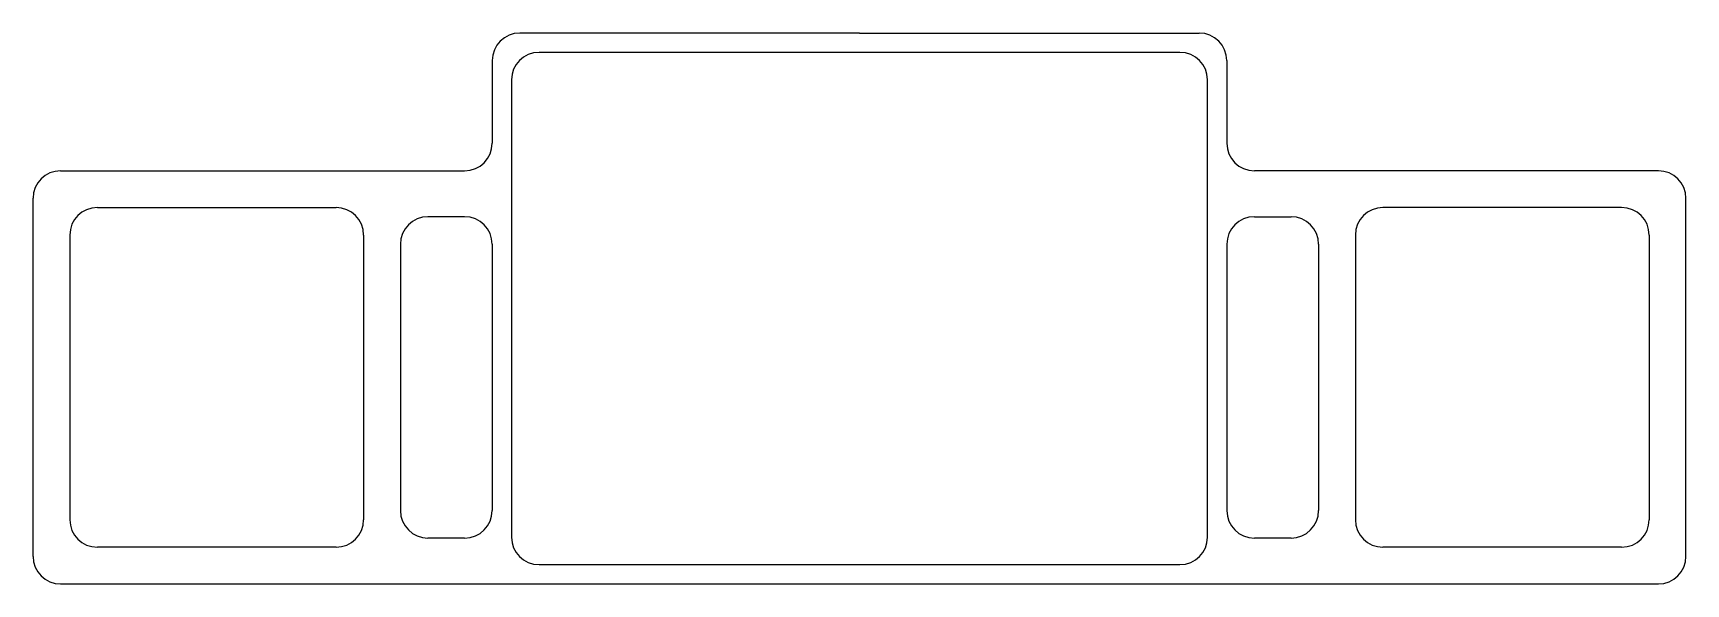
# Model space of a CAD drawing. Header units: metres. Extents: x 0 to 180, y 0 to 60.
import ezdxf

# ---------------------------------------------------------------- set-up
doc = ezdxf.new("R2010")
doc.units = ezdxf.units.M

msp = doc.modelspace()

# ---------------------------------------------------------------- linework, layer by layer
for p, q in [((90, 60), (53, 60)), ((90, 60), (127, 60)), ((124.9, 57.9), (55.1, 57.9)), ((50, 57), (50, 48)), ((130, 57), (130, 48)), ((52.1, 54.9), (52.1, 5.1)), ((127.9, 5.1), (127.9, 54.9)), ((3, 45), (47, 45)), ((177, 45), (133, 45)), ((0, 3), (0, 42)), ((180, 3), (180, 42)), ((7, 41), (33, 41)), ((47, 40), (43, 40)), ((133, 40), (137, 40)), ((173, 41), (147, 41)), ((4, 38), (4, 7)), ((36, 38), (36, 7)), ((144, 38), (144, 7)), ((176, 38), (176, 7)), ((40, 37), (40, 8)), ((50, 37), (50, 8)), ((130, 37), (130, 8)), ((140, 37), (140, 8)), ((33, 4), (7, 4)), ((7, 4), (7, 4)), ((47, 5), (43, 5)), ((137, 5), (133, 5)), ((173, 4), (147, 4)), ((55.1, 2.1), (124.9, 2.1)), ((3, 0), (177, 0))]:
    msp.add_line(p, q)
for centre, start, end in [((53, 57), 90, 180), ((127, 57), 0, 90), ((55.1, 54.9), 90, 180), ((124.9, 54.9), 0, 90), ((47, 48), 270, 0), ((133, 48), 180, 270), ((3, 42), 90, 180), ((177, 42), 0, 90), ((7, 38), 90, 180), ((33, 38), 0, 90), ((43, 37), 90, 180), ((47, 37), 0, 90), ((133, 37), 90, 180), ((137, 37), 0, 90), ((147, 38), 90, 180), ((173, 38), 0, 90), ((43, 8), 180, 270), ((47, 8), 270, 0), ((133, 8), 180, 270), ((137, 8), 270, 0), ((7, 7), 180, 270), ((33, 7), 270, 0), ((147, 7), 180, 270), ((173, 7), 270, 0), ((55.1, 5.1), 180, 270), ((124.9, 5.1), 270, 0), ((3, 3), 180, 270), ((177, 3), 270, 0)]:
    msp.add_arc(centre, 3, start, end)

doc.saveas('drawing.dxf')
